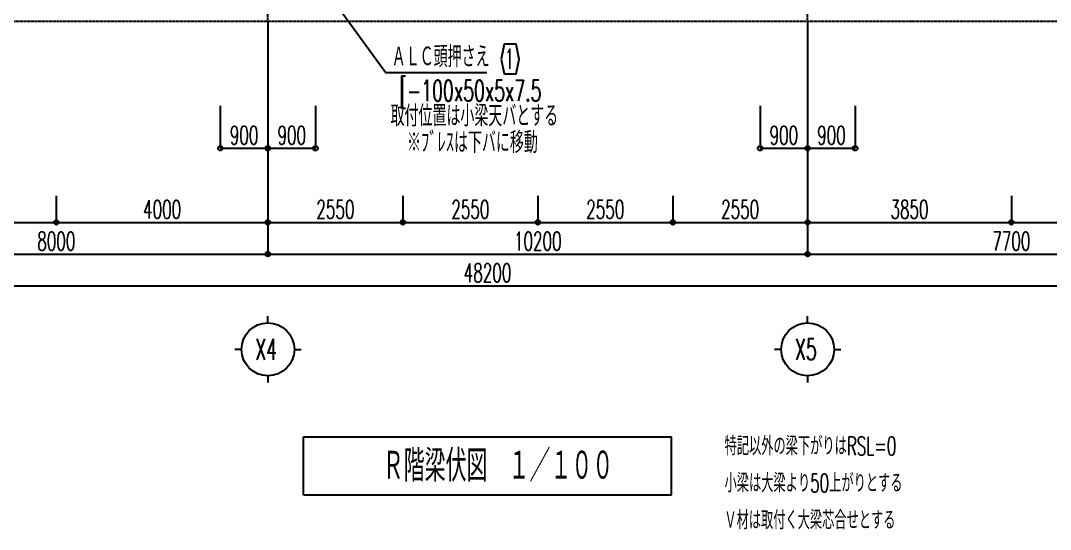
# Model space of a CAD drawing. Header units: millimetres. Extents: x -87051 to 180003, y -2961 to 97158.
# Drawn here: x 126189 to 145652, y 6899 to 16512 of the extents above; entities that cross this region are included whole.
import ezdxf
from ezdxf.enums import TextEntityAlignment as Align

# ---------------------------------------------------------------- set-up
doc = ezdxf.new("R2010")
doc.units = ezdxf.units.MM
doc.header["$LTSCALE"] = 0.2
doc.linetypes.add('CENTER', pattern=[2, 1.25, -0.25, 0.25, -0.25])
doc.layers.add('梁側', color=7, linetype='Continuous')
doc.styles.get("Standard").update_dxf_attribs({"font": 'simplex.shx', "width": 0.8, "height": 700, "bigfont": 'extfont2.shx'})

msp = doc.modelspace()

# ---------------------------------------------------------------- linework, layer by layer
at = {"color": 8, "linetype": 'CENTER'}
for p, q in [((130863.9, 16500.6), (130863.9, 47350.6)), ((141063.9, 16500.6), (141063.9, 47350.6)), ((110913.9, 16500.6), (161113.9, 16500.6))]:
    msp.add_line(p, q, dxfattribs=at)
at = {"color": 8, "linetype": 'Continuous'}
for p, q in [((133083.7, 15531.2), (132169.5, 16785.2)), ((130863.9, 16500.6), (130863.9, 12100.6)), ((130863.9, 16500.6), (130863.9, 12100.6)), ((141063.9, 16500.6), (141063.9, 12100.6)), ((141063.9, 16500.6), (141063.9, 12100.6)), ((133083.7, 15531.2), (135003.7, 15531.2)), ((129963.9, 14900.6), (129963.9, 14100.6)), ((130863.9, 14900.6), (130863.9, 14100.6)), ((130863.9, 14900.6), (130863.9, 14100.6)), ((131763.9, 14900.6), (131763.9, 14100.6)), ((140163.9, 14900.6), (140163.9, 14100.6)), ((141063.9, 14900.6), (141063.9, 14100.6)), ((141063.9, 14900.6), (141063.9, 14100.6)), ((141963.9, 14900.6), (141963.9, 14100.6)), ((129963.9, 14100.6), (130863.9, 14100.6)), ((130863.9, 14100.6), (131763.9, 14100.6)), ((140163.9, 14100.6), (141063.9, 14100.6)), ((141063.9, 14100.6), (141963.9, 14100.6)), ((126863.9, 13200.6), (126863.9, 12700.6)), ((126863.9, 13200.6), (126863.9, 12700.6)), ((130863.9, 13200.6), (130863.9, 12700.6)), ((130863.9, 13200.6), (130863.9, 12700.6)), ((133413.9, 13200.6), (133413.9, 12700.6)), ((133413.9, 13200.6), (133413.9, 12700.6)), ((135963.9, 13200.6), (135963.9, 12700.6)), ((135963.9, 13200.6), (135963.9, 12700.6)), ((138513.9, 13200.6), (138513.9, 12700.6)), ((138513.9, 13200.6), (138513.9, 12700.6)), ((141063.9, 13200.6), (141063.9, 12700.6)), ((141063.9, 13200.6), (141063.9, 12700.6)), ((144913.9, 13200.6), (144913.9, 12700.6)), ((144913.9, 13200.6), (144913.9, 12700.6)), ((122863.9, 12700.6), (126863.9, 12700.6)), ((126863.9, 12700.6), (130863.9, 12700.6)), ((130863.9, 12700.6), (133413.9, 12700.6)), ((133413.9, 12700.6), (135963.9, 12700.6)), ((135963.9, 12700.6), (138513.9, 12700.6)), ((138513.9, 12700.6), (141063.9, 12700.6)), ((141063.9, 12700.6), (144913.9, 12700.6)), ((144913.9, 12700.6), (148763.9, 12700.6)), ((122863.9, 12100.6), (130863.9, 12100.6)), ((130863.9, 12100.6), (141063.9, 12100.6)), ((141063.9, 12100.6), (148763.9, 12100.6)), ((110913.9, 11500.6), (159113.9, 11500.6)), ((130863.9, 10800.6), (130863.9, 10925.6)), ((141063.9, 10800.6), (141063.9, 10925.6)), ((130363.9, 10300.6), (130238.9, 10300.6)), ((131363.9, 10300.6), (131488.9, 10300.6)), ((140563.9, 10300.6), (140438.9, 10300.6)), ((141563.9, 10300.6), (141688.9, 10300.6)), ((130863.9, 9800.6), (130863.9, 9675.6)), ((141063.9, 9800.6), (141063.9, 9675.6)), ((131533.9, 8650.6), (138493.9, 8650.6)), ((131533.9, 7550.6), (131533.9, 8650.6)), ((138493.9, 7550.6), (138493.9, 8650.6)), ((131533.9, 7550.6), (138493.9, 7550.6))]:
    msp.add_line(p, q, dxfattribs=at)
for centre, radius in [((129963.9, 14100.6), 43.8), ((130863.9, 14100.6), 43.8), ((130863.9, 14100.6), 43.8), ((131763.9, 14100.6), 43.8), ((140163.9, 14100.6), 43.8), ((141063.9, 14100.6), 43.8), ((141063.9, 14100.6), 43.8), ((141963.9, 14100.6), 43.8), ((126863.9, 12700.6), 43.8), ((126863.9, 12700.6), 43.8), ((130863.9, 12700.6), 43.8), ((130863.9, 12700.6), 43.8), ((133413.9, 12700.6), 43.8), ((133413.9, 12700.6), 43.8), ((135963.9, 12700.6), 43.8), ((135963.9, 12700.6), 43.8), ((138513.9, 12700.6), 43.8), ((138513.9, 12700.6), 43.8), ((141063.9, 12700.6), 43.8), ((141063.9, 12700.6), 43.8), ((144913.9, 12700.6), 43.8), ((144913.9, 12700.6), 43.8), ((130863.9, 12100.6), 43.8), ((130863.9, 12100.6), 43.8), ((141063.9, 12100.6), 43.8), ((141063.9, 12100.6), 43.8), ((130863.9, 10300.6), 500), ((141063.9, 10300.6), 500)]:
    msp.add_circle(centre, radius, dxfattribs=at)
at = {"layer": '梁側', "color": 8, "linetype": 'Continuous'}
msp.add_lwpolyline([(135274.5, 15786.3), (135330.7, 15505.1), (135555.7, 15505.1), (135612, 15786.3), (135555.7, 16067.6), (135330.7, 16067.6), (135274.5, 15786.3)], close=True, dxfattribs=at)

# ---------------------------------------------------------------- texts
at = {"color": 8, "width": 0.6}
for s, height, p in [('ＡＬＣ頭押さえ', 400, (133203.7, 15631.2)), ('X4', 400, (130623.9, 10100.6)), ('X5', 400, (140823.9, 10100.6)), ('特記以外の梁下がりはRSL=0', 350, (139493.9, 8300.6)), ('Ｒ階梁伏図\u3000１／１００', 600, (133033.9, 7800.6)), ('小梁は大梁より50上がりとする', 350, (139493.9, 7600.6)), ('Ｖ材は取付く大梁芯合せとする', 350, (139489.7, 6900.2))]:
    msp.add_text(s, height=height, dxfattribs=at).set_placement(p)
for s, p in [('[-100x50x5x7.5', (134690.8, 15190)), ('取付位置は小梁天バとする', (134765.4, 14712.7)), ('※ﾌﾞﾚｽは下バに移動', (134728.5, 14210.1))]:
    msp.add_text(s, height=400, dxfattribs=at).set_placement(p, align=Align.MIDDLE_CENTER)
for s, p in [('900', (130413.9, 14170.6)), ('900', (131313.9, 14170.6)), ('900', (140613.9, 14170.6)), ('900', (141513.9, 14170.6)), ('4000', (128863.9, 12770.6)), ('2550', (132138.9, 12770.6)), ('2550', (134688.9, 12770.6)), ('2550', (137238.9, 12770.6)), ('2550', (139788.9, 12770.6)), ('3850', (142988.9, 12770.6)), ('8000', (126863.9, 12170.6)), ('10200', (135963.9, 12170.6)), ('7700', (144913.9, 12170.6)), ('48200', (135013.9, 11570.6))]:
    msp.add_text(s, height=350, dxfattribs=at).set_placement(p, align=Align.CENTER)
at = {"layer": '梁側', "color": 8, "width": 0.6}
msp.add_text('1', height=375, dxfattribs=at).set_placement((135330.7, 15973.8), align=Align.TOP_LEFT)

doc.saveas('drawing.dxf')
